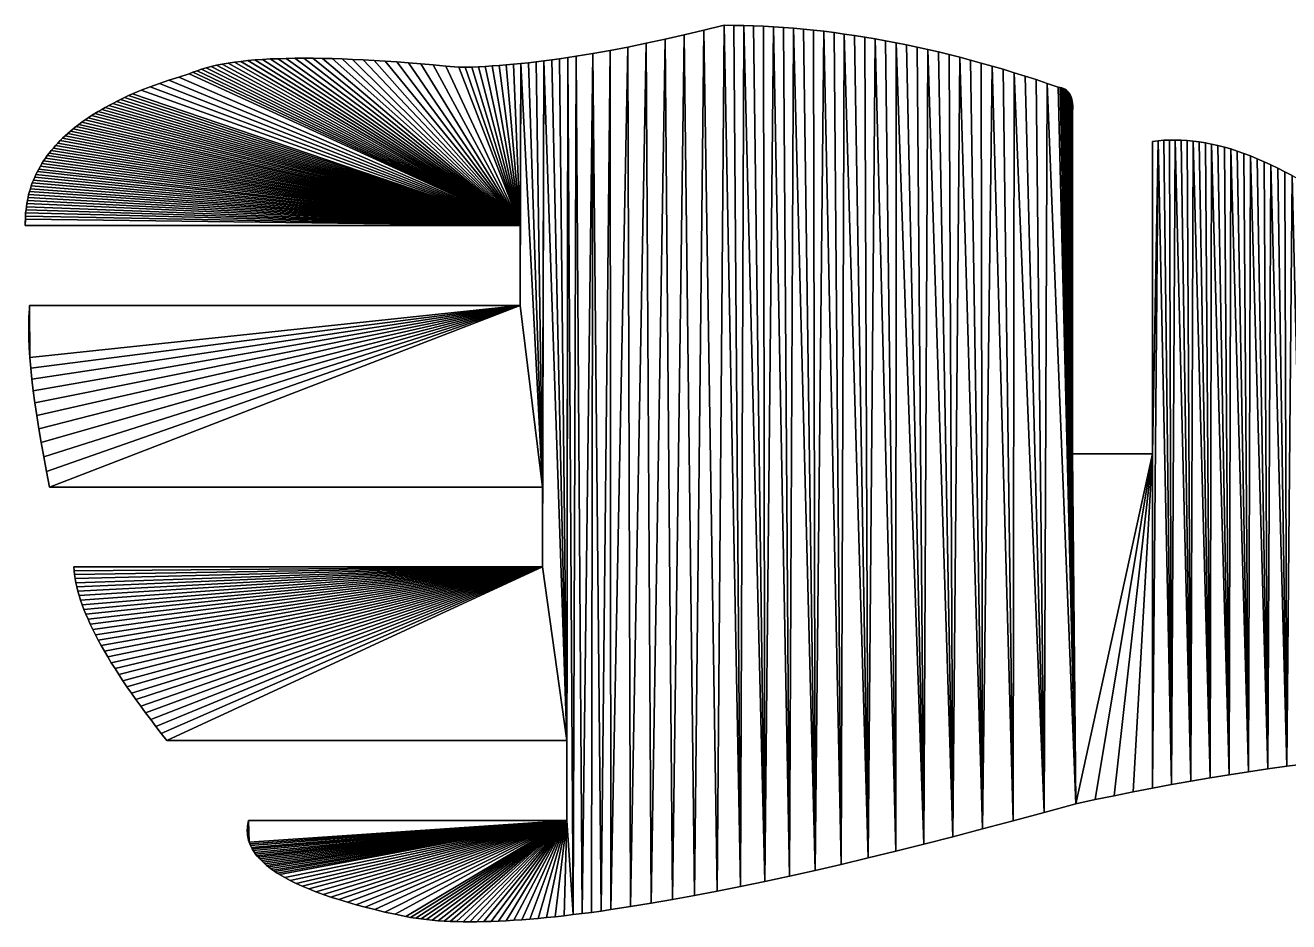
# Model space of a CAD drawing. Extents: x 10 to 917, y 10 to 841.
# Drawn here: x 12.4 to 112.6, y 421.5 to 492.6 of the extents above; entities that cross this region are included whole.
import ezdxf

# ---------------------------------------------------------------- set-up
doc = ezdxf.new("R2010")
doc.units = 0
doc.header["$MEASUREMENT"] = 0
doc.layers.get('0').update_dxf_attribs({"linetype": 'CONTINUOUS'})

msp = doc.modelspace()

# ---------------------------------------------------------------- linework, layer by layer
for p, q in [((66.19, 492.2), (64.63, 491.83)), ((67.8, 492.6), (66.19, 492.2)), ((68.57, 492.59), (67.8, 492.6)), ((69.35, 492.58), (68.57, 492.59)), ((70.13, 492.55), (69.35, 492.58)), ((70.92, 492.52), (70.13, 492.55)), ((71.7, 492.48), (70.92, 492.52)), ((72.5, 492.42), (71.7, 492.48)), ((73.29, 492.36), (72.5, 492.42)), ((74.09, 492.29), (73.29, 492.36)), ((74.89, 492.21), (74.09, 492.29)), ((75.7, 492.12), (74.89, 492.21)), ((76.51, 492.01), (75.7, 492.12)), ((61.61, 491.17), (60.16, 490.87)), ((63.1, 491.49), (61.61, 491.17)), ((64.63, 491.83), (63.1, 491.49)), ((77.32, 491.9), (76.51, 492.01)), ((78.14, 491.78), (77.32, 491.9)), ((78.96, 491.66), (78.14, 491.78)), ((79.78, 491.52), (78.96, 491.66)), ((80.6, 491.37), (79.78, 491.52)), ((81.43, 491.21), (80.6, 491.37)), ((82.27, 491.04), (81.43, 491.21)), ((56.04, 490.14), (55.39, 490.04)), ((57.38, 490.36), (56.04, 490.14)), ((58.75, 490.6), (57.38, 490.36)), ((60.16, 490.87), (58.75, 490.6)), ((83.1, 490.86), (82.27, 491.04)), ((83.94, 490.68), (83.1, 490.86)), ((84.79, 490.48), (83.94, 490.68)), ((85.63, 490.27), (84.79, 490.48)), ((86.48, 490.06), (85.63, 490.27)), ((26.33, 489.11), (25.98, 488.99)), ((26.71, 489.22), (26.33, 489.11)), ((27.11, 489.33), (26.71, 489.22)), ((27.53, 489.42), (27.11, 489.33)), ((27.98, 489.51), (27.53, 489.42)), ((28.45, 489.59), (27.98, 489.51)), ((28.95, 489.66), (28.45, 489.59)), ((29.46, 489.73), (28.95, 489.66)), ((30, 489.79), (29.46, 489.73)), ((30.57, 489.84), (30, 489.79)), ((31.16, 489.88), (30.57, 489.84)), ((31.77, 489.92), (31.16, 489.88)), ((32.4, 489.94), (31.77, 489.92)), ((33.06, 489.96), (32.4, 489.94)), ((33.74, 489.98), (33.06, 489.96)), ((34.44, 489.98), (33.74, 489.98)), ((35.17, 489.98), (34.44, 489.98)), ((35.92, 489.97), (35.17, 489.98)), ((36.69, 489.95), (35.92, 489.97)), ((37.49, 489.93), (36.69, 489.95)), ((38.31, 489.89), (37.49, 489.93)), ((39.15, 489.85), (38.31, 489.89)), ((40.02, 489.81), (39.15, 489.85)), ((40.91, 489.75), (40.02, 489.81)), ((41.82, 489.69), (40.91, 489.75)), ((42.76, 489.62), (41.82, 489.69)), ((43.72, 489.54), (42.76, 489.62)), ((44.71, 489.45), (43.72, 489.54)), ((45.71, 489.36), (44.71, 489.45)), ((46.74, 489.26), (45.71, 489.36)), ((47.25, 489.27), (46.74, 489.26)), ((47.77, 489.28), (47.25, 489.27)), ((48.3, 489.31), (47.77, 489.28)), ((48.84, 489.33), (48.3, 489.31)), ((49.38, 489.37), (48.84, 489.33)), ((49.94, 489.41), (49.38, 489.37)), ((50.51, 489.45), (49.94, 489.41)), ((51.08, 489.5), (50.51, 489.45)), ((51.67, 489.56), (51.08, 489.5)), ((52.27, 489.62), (51.67, 489.56)), ((52.87, 489.69), (52.27, 489.62)), ((53.49, 489.77), (52.87, 489.69)), ((54.11, 489.85), (53.49, 489.77)), ((54.74, 489.94), (54.11, 489.85)), ((55.39, 490.04), (54.74, 489.94)), ((87.34, 489.83), (86.48, 490.06)), ((88.19, 489.6), (87.34, 489.83)), ((89.06, 489.35), (88.19, 489.6)), ((89.92, 489.1), (89.06, 489.35)), ((23.74, 488.24), (22.99, 487.98)), ((24.53, 488.49), (23.74, 488.24)), ((25.34, 488.73), (24.53, 488.49)), ((25.64, 488.87), (25.34, 488.73)), ((25.98, 488.99), (25.64, 488.87)), ((90.79, 488.83), (89.92, 489.1)), ((91.66, 488.56), (90.79, 488.83)), ((92.53, 488.28), (91.66, 488.56)), ((93.41, 487.98), (92.53, 488.28)), ((20.87, 487.15), (20.54, 487.01)), ((21.55, 487.44), (20.87, 487.15)), ((22.26, 487.71), (21.55, 487.44)), ((22.99, 487.98), (22.26, 487.71)), ((94.29, 487.68), (93.41, 487.98)), ((94.44, 487.66), (94.29, 487.68)), ((94.58, 487.63), (94.44, 487.66)), ((94.71, 487.58), (94.58, 487.63)), ((94.83, 487.52), (94.71, 487.58)), ((94.94, 487.44), (94.83, 487.52)), ((95.04, 487.36), (94.94, 487.44)), ((95.13, 487.26), (95.04, 487.36)), ((95.2, 487.15), (95.13, 487.26)), ((95.27, 487.02), (95.2, 487.15)), ((18.99, 486.24), (18.7, 486.08)), ((19.29, 486.4), (18.99, 486.24)), ((19.59, 486.55), (19.29, 486.4)), ((19.9, 486.71), (19.59, 486.55)), ((20.22, 486.86), (19.9, 486.71)), ((20.54, 487.01), (20.22, 486.86)), ((95.33, 486.88), (95.27, 487.02)), ((95.37, 486.73), (95.33, 486.88)), ((95.4, 486.57), (95.37, 486.73)), ((95.43, 486.39), (95.4, 486.57)), ((95.44, 486.2), (95.43, 486.39)), ((95.44, 485.99), (95.44, 486.2)), ((17.34, 485.26), (17.09, 485.09)), ((17.6, 485.43), (17.34, 485.26)), ((17.87, 485.59), (17.6, 485.43)), ((18.14, 485.76), (17.87, 485.59)), ((18.42, 485.92), (18.14, 485.76)), ((18.7, 486.08), (18.42, 485.92)), ((95.43, 485.78), (95.44, 485.99)), ((95.43, 458.6), (95.43, 485.78)), ((15.93, 484.19), (15.72, 484.01)), ((16.15, 484.38), (15.93, 484.19)), ((16.38, 484.56), (16.15, 484.38)), ((16.61, 484.73), (16.38, 484.56)), ((16.85, 484.91), (16.61, 484.73)), ((17.09, 485.09), (16.85, 484.91)), ((14.93, 483.25), (14.75, 483.05)), ((15.12, 483.44), (14.93, 483.25)), ((15.31, 483.63), (15.12, 483.44)), ((15.51, 483.82), (15.31, 483.63)), ((15.72, 484.01), (15.51, 483.82)), ((102.21, 483.43), (101.77, 483.37)), ((101.77, 483.37), (101.77, 458.6)), ((102.66, 483.47), (102.21, 483.43)), ((103.12, 483.49), (102.66, 483.47)), ((103.58, 483.49), (103.12, 483.49)), ((104.05, 483.48), (103.58, 483.49)), ((104.52, 483.46), (104.05, 483.48)), ((105, 483.41), (104.52, 483.46)), ((105.48, 483.35), (105, 483.41)), ((105.97, 483.27), (105.48, 483.35)), ((106.46, 483.17), (105.97, 483.27)), ((106.96, 483.06), (106.46, 483.17)), ((14.1, 482.25), (13.95, 482.04)), ((14.25, 482.45), (14.1, 482.25)), ((14.41, 482.65), (14.25, 482.45)), ((14.58, 482.85), (14.41, 482.65)), ((14.75, 483.05), (14.58, 482.85)), ((107.47, 482.92), (106.96, 483.06)), ((107.98, 482.78), (107.47, 482.92)), ((108.5, 482.61), (107.98, 482.78)), ((109.02, 482.43), (108.5, 482.61)), ((109.55, 482.23), (109.02, 482.43)), ((110.08, 482.01), (109.55, 482.23)), ((13.42, 481.19), (13.31, 480.98)), ((13.55, 481.41), (13.42, 481.19)), ((13.67, 481.62), (13.55, 481.41)), ((13.81, 481.83), (13.67, 481.62)), ((13.95, 482.04), (13.81, 481.83)), ((110.62, 481.77), (110.08, 482.01)), ((111.17, 481.52), (110.62, 481.77)), ((111.72, 481.25), (111.17, 481.52)), ((112.27, 480.97), (111.72, 481.25)), ((12.91, 480.09), (12.83, 479.86)), ((13, 480.31), (12.91, 480.09)), ((13.1, 480.54), (13, 480.31)), ((13.2, 480.76), (13.1, 480.54)), ((13.31, 480.98), (13.2, 480.76)), ((112.84, 480.67), (112.27, 480.97)), ((12.62, 479.16), (12.57, 478.93)), ((12.69, 479.4), (12.62, 479.16)), ((12.76, 479.63), (12.69, 479.4)), ((12.83, 479.86), (12.76, 479.63)), ((12.44, 478.2), (12.41, 477.96)), ((12.47, 478.45), (12.44, 478.2)), ((12.52, 478.69), (12.47, 478.45)), ((12.57, 478.93), (12.52, 478.69)), ((12.36, 477.21), (12.35, 476.96)), ((12.37, 477.46), (12.36, 477.21)), ((12.38, 477.71), (12.37, 477.46)), ((12.41, 477.96), (12.38, 477.71)), ((12.35, 476.96), (12.35, 476.7)), ((12.35, 476.7), (51.61, 476.7)), ((51.61, 476.7), (51.61, 470.36)), ((12.68, 470.07), (12.66, 469.78)), ((12.7, 470.36), (12.68, 470.07)), ((51.61, 470.36), (12.7, 470.36)), ((12.64, 469.47), (12.63, 469.15)), ((12.63, 469.15), (12.63, 468.83)), ((12.66, 469.78), (12.64, 469.47)), ((12.63, 468.83), (12.63, 468.49)), ((12.63, 468.49), (12.63, 468.14)), ((12.63, 468.14), (12.64, 467.78)), ((12.64, 467.78), (12.67, 467.03)), ((12.67, 467.03), (12.72, 466.23)), ((12.72, 466.23), (12.79, 465.4)), ((12.79, 465.4), (12.88, 464.52)), ((12.88, 464.52), (12.99, 463.6)), ((12.99, 463.6), (13.12, 462.64)), ((13.12, 462.64), (13.26, 461.63)), ((13.26, 461.63), (13.43, 460.58)), ((13.43, 460.58), (13.61, 459.49)), ((13.61, 459.49), (13.82, 458.36)), ((13.82, 458.36), (14.04, 457.18)), ((101.77, 458.6), (95.43, 458.6)), ((14.04, 457.18), (14.28, 455.96)), ((14.28, 455.96), (53.37, 455.96)), ((53.37, 455.96), (53.37, 449.62)), ((16.21, 449.62), (16.23, 449.32)), ((53.37, 449.62), (16.21, 449.62)), ((16.23, 449.32), (16.26, 449.01)), ((16.26, 449.01), (16.31, 448.7)), ((16.31, 448.7), (16.37, 448.37)), ((16.37, 448.37), (16.44, 448.04)), ((16.44, 448.04), (16.53, 447.7)), ((16.53, 447.7), (16.63, 447.35)), ((16.63, 447.35), (16.74, 446.99)), ((16.74, 446.99), (16.87, 446.62)), ((16.87, 446.62), (17.01, 446.24)), ((17.01, 446.24), (17.16, 445.86)), ((17.16, 445.86), (17.33, 445.47)), ((17.33, 445.47), (17.51, 445.07)), ((17.51, 445.07), (17.71, 444.66)), ((17.71, 444.66), (17.92, 444.24)), ((17.92, 444.24), (18.14, 443.81)), ((18.14, 443.81), (18.38, 443.38)), ((18.38, 443.38), (18.63, 442.94)), ((18.63, 442.94), (18.9, 442.48)), ((18.9, 442.48), (19.17, 442.02)), ((19.17, 442.02), (19.47, 441.56)), ((19.47, 441.56), (19.77, 441.08)), ((19.77, 441.08), (20.09, 440.59)), ((20.09, 440.59), (20.42, 440.1)), ((20.42, 440.1), (20.77, 439.6)), ((20.77, 439.6), (21.13, 439.09)), ((21.13, 439.09), (21.51, 438.57)), ((21.51, 438.57), (21.89, 438.04)), ((21.89, 438.04), (22.3, 437.51)), ((22.3, 437.51), (22.71, 436.96)), ((22.71, 436.96), (23.14, 436.41)), ((23.14, 436.41), (23.58, 435.85)), ((23.58, 435.85), (55.31, 435.85)), ((55.31, 435.85), (55.31, 429.51)), ((112.44, 433.8), (113.97, 434)), ((106.34, 432.88), (107.86, 433.13)), ((107.86, 433.13), (109.39, 433.36)), ((109.39, 433.36), (110.91, 433.59)), ((110.91, 433.59), (112.44, 433.8)), ((100.25, 431.78), (101.77, 432.07)), ((101.77, 432.07), (103.29, 432.35)), ((103.29, 432.35), (104.82, 432.62)), ((104.82, 432.62), (106.34, 432.88)), ((95.69, 430.83), (97.21, 431.16)), ((97.21, 431.16), (98.73, 431.47)), ((98.73, 431.47), (100.25, 431.78)), ((90.71, 429.47), (93.17, 430.13)), ((93.17, 430.13), (95.69, 430.83)), ((29.98, 429.06), (29.97, 428.92)), ((30.01, 429.21), (29.98, 429.06)), ((30.04, 429.36), (30.01, 429.21)), ((30.07, 429.51), (30.04, 429.36)), ((55.31, 429.51), (30.07, 429.51)), ((88.29, 428.83), (90.71, 429.47)), ((29.97, 428.92), (29.96, 428.77)), ((29.96, 428.77), (29.96, 428.63)), ((29.96, 428.63), (29.97, 428.49)), ((29.97, 428.49), (29.98, 428.34)), ((29.98, 428.34), (30, 428.2)), ((30, 428.2), (30.03, 428.06)), ((30.03, 428.06), (30.07, 427.92)), ((83.64, 427.63), (85.94, 428.21)), ((85.94, 428.21), (88.29, 428.83)), ((30.07, 427.92), (30.11, 427.78)), ((30.11, 427.78), (30.16, 427.65)), ((30.16, 427.65), (30.22, 427.51)), ((30.22, 427.51), (30.29, 427.37)), ((30.29, 427.37), (30.36, 427.24)), ((30.36, 427.24), (30.44, 427.11)), ((30.44, 427.11), (30.53, 426.97)), ((30.53, 426.97), (30.62, 426.84)), ((79.21, 426.53), (81.4, 427.06)), ((81.4, 427.06), (83.64, 427.63)), ((30.62, 426.84), (30.73, 426.71)), ((30.73, 426.71), (30.84, 426.58)), ((30.84, 426.58), (30.95, 426.45)), ((30.95, 426.45), (31.08, 426.32)), ((31.08, 426.32), (31.21, 426.2)), ((31.21, 426.2), (31.35, 426.07)), ((31.35, 426.07), (31.5, 425.94)), ((75, 425.54), (77.07, 426.02)), ((77.07, 426.02), (79.21, 426.53)), ((31.5, 425.94), (31.65, 425.82)), ((31.65, 425.82), (31.81, 425.7)), ((31.81, 425.7), (31.98, 425.57)), ((31.98, 425.57), (32.16, 425.45)), ((32.16, 425.45), (32.34, 425.33)), ((32.34, 425.33), (32.53, 425.21)), ((32.53, 425.21), (32.93, 424.98)), ((32.93, 424.98), (33.37, 424.74)), ((71.01, 424.66), (72.97, 425.09)), ((72.97, 425.09), (75, 425.54)), ((33.37, 424.74), (33.83, 424.51)), ((33.83, 424.51), (34.32, 424.29)), ((34.32, 424.29), (34.85, 424.07)), ((34.85, 424.07), (35.4, 423.85)), ((67.24, 423.89), (69.1, 424.26)), ((69.1, 424.26), (71.01, 424.66)), ((35.4, 423.85), (35.98, 423.64)), ((35.98, 423.64), (36.59, 423.43)), ((36.59, 423.43), (37.23, 423.22)), ((37.23, 423.22), (37.9, 423.02)), ((37.9, 423.02), (38.6, 422.82)), ((62.01, 422.93), (63.7, 423.22)), ((63.7, 423.22), (65.44, 423.54)), ((65.44, 423.54), (67.24, 423.89)), ((38.6, 422.82), (39.32, 422.62)), ((39.32, 422.62), (40.08, 422.43)), ((40.08, 422.43), (40.87, 422.24)), ((40.87, 422.24), (41.69, 422.06)), ((41.69, 422.06), (42.53, 421.88)), ((55.09, 421.94), (55.81, 422.03)), ((55.81, 422.03), (56.53, 422.12)), ((56.53, 422.12), (57.27, 422.21)), ((57.27, 422.21), (58.03, 422.32)), ((58.03, 422.32), (58.8, 422.43)), ((58.8, 422.43), (60.37, 422.67)), ((60.37, 422.67), (62.01, 422.93)), ((42.53, 421.88), (42.92, 421.81)), ((42.92, 421.81), (43.33, 421.74)), ((43.33, 421.74), (43.75, 421.69)), ((43.75, 421.69), (44.19, 421.64)), ((44.19, 421.64), (44.64, 421.59)), ((44.64, 421.59), (45.1, 421.55)), ((45.1, 421.55), (45.58, 421.52)), ((45.58, 421.52), (46.07, 421.5)), ((46.07, 421.5), (46.57, 421.48)), ((46.57, 421.48), (47.09, 421.47)), ((47.09, 421.47), (47.62, 421.47)), ((47.62, 421.47), (48.17, 421.47)), ((48.17, 421.47), (48.73, 421.48)), ((48.73, 421.48), (49.3, 421.5)), ((49.3, 421.5), (49.89, 421.52)), ((49.89, 421.52), (50.49, 421.55)), ((50.49, 421.55), (51.11, 421.59)), ((51.11, 421.59), (51.74, 421.63)), ((51.74, 421.63), (52.38, 421.68)), ((52.38, 421.68), (53.04, 421.73)), ((53.04, 421.73), (53.71, 421.8)), ((53.71, 421.8), (54.39, 421.87)), ((54.39, 421.87), (55.09, 421.94))]:
    msp.add_line(p, q)

# ---------------------------------------------------------------- meshes
mesh = msp.add_polyface()
corners = [(62.01, 422.93), (61.61, 491.17), (63.1, 491.49), (63.7, 423.22), (64.63, 491.83), (65.44, 423.54), (66.19, 492.2), (67.24, 423.89), (67.8, 492.6), (69.1, 424.26), (69.35, 492.58), (71.01, 424.66), (71.7, 492.48), (72.97, 425.09), (73.29, 492.36), (75, 425.54), (75.7, 492.12), (77.07, 426.02), (77.32, 491.9), (79.21, 426.53), (79.78, 491.52), (81.4, 427.06), (81.43, 491.21), (83.64, 427.63), (83.94, 490.68), (85.94, 428.21), (86.48, 490.06), (88.29, 428.83), (89.06, 489.35), (90.71, 429.47), (90.79, 488.83), (93.17, 430.13), (92.53, 488.28), (93.41, 487.98), (95.69, 430.83), (94.29, 487.68), (94.44, 487.66), (94.58, 487.63), (94.71, 487.58), (94.83, 487.52), (94.94, 487.44), (95.04, 487.36), (95.13, 487.26), (95.43, 458.6), (101.77, 458.6), (97.21, 431.16), (98.73, 431.47), (100.25, 431.78), (101.77, 432.07), (102.21, 483.43), (103.29, 432.35), (102.66, 483.47), (103.12, 483.49), (103.58, 483.49), (104.82, 432.62), (104.05, 483.48), (104.52, 483.46)]
mesh.append_faces([[corners[k] for k in face] for face in [(0, 2, 3), (3, 4, 5), (5, 6, 7), (7, 8, 9), (9, 10, 11), (11, 12, 13), (13, 14, 15), (15, 16, 17), (17, 18, 19), (19, 20, 21), (21, 22, 23), (23, 24, 25), (25, 26, 27), (27, 28, 29), (29, 30, 31), (31, 33, 34), (34, 44, 45), (45, 44, 46), (46, 44, 47), (47, 44, 48), (48, 49, 50), (50, 53, 54)]], dxfattribs={"vtx0": -1, "vtx1": -1})
mesh.append_faces([[corners[k] for k in face] for face in [(34, 42, 43), (44, 49, 48)]], dxfattribs={"vtx0": -1, "vtx1": -1, "vtx2": -1})
mesh.append_faces([[corners[k] for k in face] for face in [(0, 1, 2), (3, 2, 4), (31, 32, 33), (34, 33, 35), (34, 35, 36), (34, 36, 37), (34, 37, 38), (34, 38, 39), (34, 39, 40), (34, 40, 41), (34, 41, 42), (34, 43, 44), (50, 49, 51), (50, 51, 52), (50, 52, 53), (54, 53, 55), (54, 55, 56)]], dxfattribs={"vtx0": -1, "vtx2": -1})
mesh = msp.add_polyface()
corners = [(95.44, 486.2), (95.43, 485.78), (95.43, 486.39), (95.44, 485.99), (65.44, 423.54), (64.63, 491.83), (66.19, 492.2), (67.24, 423.89), (67.8, 492.6), (69.1, 424.26), (68.57, 492.59), (69.35, 492.58), (71.01, 424.66), (70.13, 492.55), (70.92, 492.52), (71.7, 492.48), (72.97, 425.09), (72.5, 492.42), (73.29, 492.36), (75, 425.54), (74.09, 492.29), (74.89, 492.21), (75.7, 492.12), (77.07, 426.02), (76.51, 492.01), (77.32, 491.9), (79.21, 426.53), (78.14, 491.78), (78.96, 491.66), (79.78, 491.52), (81.4, 427.06), (80.6, 491.37), (81.43, 491.21), (83.64, 427.63), (82.27, 491.04), (83.1, 490.86), (83.94, 490.68), (85.94, 428.21), (84.79, 490.48), (85.63, 490.27), (86.48, 490.06), (88.29, 428.83), (87.34, 489.83), (88.19, 489.6), (89.06, 489.35), (90.71, 429.47), (89.92, 489.1), (90.79, 488.83), (93.17, 430.13), (91.66, 488.56), (92.53, 488.28), (95.43, 458.6), (95.13, 487.26), (95.2, 487.15), (95.27, 487.02), (95.33, 486.88), (95.37, 486.73), (95.4, 486.57), (102.21, 483.43), (101.77, 458.6), (101.77, 483.37)]
mesh.append_faces([[corners[k] for k in face] for face in [(1, 0, 3), (58, 59, 60)]], dxfattribs={"vtx0": -1})
mesh.append_faces([[corners[k] for k in face] for face in [(0, 1, 2), (51, 2, 1)]], dxfattribs={"vtx0": -1, "vtx1": -1})
mesh.append_faces([[corners[k] for k in face] for face in [(4, 5, 6), (7, 6, 8), (9, 8, 10), (9, 10, 11), (12, 11, 13), (12, 13, 14), (12, 14, 15), (16, 15, 17), (16, 17, 18), (19, 18, 20), (19, 20, 21), (19, 21, 22), (23, 22, 24), (23, 24, 25), (26, 25, 27), (26, 27, 28), (26, 28, 29), (30, 29, 31), (30, 31, 32), (33, 32, 34), (33, 34, 35), (33, 35, 36), (37, 36, 38), (37, 38, 39), (37, 39, 40), (41, 40, 42), (41, 42, 43), (41, 43, 44), (45, 44, 46), (45, 46, 47), (48, 47, 49), (48, 49, 50), (51, 52, 53), (51, 53, 54), (51, 54, 55), (51, 55, 56), (51, 56, 57), (51, 57, 2)]], dxfattribs={"vtx0": -1, "vtx2": -1})
mesh = msp.add_polyface()
corners = [(51.61, 476.7), (35.17, 489.98), (35.92, 489.97), (36.69, 489.95), (37.49, 489.93), (38.31, 489.89), (39.15, 489.85), (40.02, 489.81), (40.91, 489.75), (41.82, 489.69), (42.76, 489.62), (43.72, 489.54), (44.71, 489.45), (45.71, 489.36), (46.74, 489.26), (47.25, 489.27), (47.77, 489.28), (48.3, 489.31), (48.84, 489.33), (49.38, 489.37), (49.94, 489.41), (50.51, 489.45), (51.08, 489.5), (51.67, 489.56), (51.61, 470.36), (53.37, 455.96), (52.27, 489.62), (52.87, 489.69), (53.49, 489.77), (53.37, 449.62), (55.31, 435.85), (54.11, 489.85), (54.74, 489.94), (55.39, 490.04), (55.31, 429.51), (55.81, 422.03), (56.04, 490.14), (56.53, 422.12), (57.38, 490.36), (58.03, 422.32), (58.75, 490.6), (58.8, 422.43), (60.16, 490.87), (60.37, 422.67), (61.61, 491.17), (62.01, 422.93)]
mesh.append_faces([[corners[k] for k in face] for face in [(0, 23, 24), (25, 28, 29), (30, 33, 34), (39, 40, 41), (41, 42, 43), (43, 44, 45)]], dxfattribs={"vtx0": -1, "vtx1": -1})
mesh.append_faces([[corners[k] for k in face] for face in [(25, 24, 23), (30, 29, 28), (35, 34, 33)]], dxfattribs={"vtx0": -1, "vtx1": -1, "vtx2": -1})
mesh.append_faces([[corners[k] for k in face] for face in [(0, 1, 2), (0, 2, 3), (0, 3, 4), (0, 4, 5), (0, 5, 6), (0, 6, 7), (0, 7, 8), (0, 8, 9), (0, 9, 10), (0, 10, 11), (0, 11, 12), (0, 12, 13), (0, 13, 14), (0, 14, 15), (0, 15, 16), (0, 16, 17), (0, 17, 18), (0, 18, 19), (0, 19, 20), (0, 20, 21), (0, 21, 22), (0, 22, 23), (25, 23, 26), (25, 26, 27), (25, 27, 28), (30, 28, 31), (30, 31, 32), (30, 32, 33), (35, 33, 36), (37, 36, 38), (39, 38, 40), (41, 40, 42), (43, 42, 44)]], dxfattribs={"vtx0": -1, "vtx2": -1})
mesh = msp.add_polyface()
corners = [(23.58, 435.85), (53.37, 449.62), (55.31, 435.85), (33.83, 424.51), (55.31, 429.51), (34.32, 424.29), (34.85, 424.07), (35.4, 423.85), (35.98, 423.64), (36.59, 423.43), (37.23, 423.22), (37.9, 423.02), (38.6, 422.82), (39.32, 422.62), (40.08, 422.43), (40.87, 422.24), (41.69, 422.06), (42.53, 421.88), (42.92, 421.81), (43.33, 421.74), (43.75, 421.69), (44.19, 421.64), (44.64, 421.59), (45.1, 421.55), (45.58, 421.52), (46.07, 421.5), (46.57, 421.48), (47.09, 421.47), (47.62, 421.47), (48.17, 421.47), (48.73, 421.48), (49.3, 421.5), (49.89, 421.52), (50.49, 421.55), (51.11, 421.59), (51.74, 421.63), (52.38, 421.68), (53.04, 421.73), (53.71, 421.8), (54.39, 421.87), (55.09, 421.94), (55.81, 422.03), (56.04, 490.14), (56.53, 422.12), (57.38, 490.36), (57.27, 422.21), (58.03, 422.32)]
mesh.append_faces([[corners[k] for k in face] for face in [(0, 1, 2), (3, 4, 5), (5, 4, 6), (6, 4, 7), (7, 4, 8), (8, 4, 9), (9, 4, 10), (10, 4, 11), (11, 4, 12), (12, 4, 13), (13, 4, 14), (14, 4, 15), (15, 4, 16), (16, 4, 17), (17, 4, 18), (18, 4, 19), (19, 4, 20), (20, 4, 21), (21, 4, 22), (22, 4, 23), (23, 4, 24), (24, 4, 25), (25, 4, 26), (26, 4, 27), (27, 4, 28), (28, 4, 29), (29, 4, 30), (30, 4, 31), (31, 4, 32), (32, 4, 33), (33, 4, 34), (34, 4, 35), (35, 4, 36), (36, 4, 37), (37, 4, 38), (38, 4, 39), (39, 4, 40), (40, 4, 41), (41, 42, 43), (43, 44, 45), (45, 44, 46)]], dxfattribs={"vtx0": -1, "vtx1": -1})
mesh = msp.add_polyface()
corners = [(51.61, 476.7), (16.15, 484.38), (16.38, 484.56), (16.61, 484.73), (16.85, 484.91), (17.09, 485.09), (17.34, 485.26), (17.6, 485.43), (17.87, 485.59), (18.14, 485.76), (18.42, 485.92), (18.7, 486.08), (18.99, 486.24), (19.29, 486.4), (19.59, 486.55), (19.9, 486.71), (20.22, 486.86), (20.54, 487.01), (20.87, 487.15), (21.55, 487.44), (22.26, 487.71), (22.99, 487.98), (23.74, 488.24), (24.53, 488.49), (25.34, 488.73), (25.64, 488.87), (25.98, 488.99), (26.33, 489.11), (26.71, 489.22), (27.11, 489.33), (27.53, 489.42), (27.98, 489.51), (28.45, 489.59), (28.95, 489.66), (29.46, 489.73), (30, 489.79), (30.57, 489.84), (31.16, 489.88), (31.77, 489.92), (32.4, 489.94), (33.06, 489.96), (33.74, 489.98), (34.44, 489.98), (35.17, 489.98)]
mesh.append_faces([[corners[k] for k in face] for face in [(0, 1, 2), (0, 2, 3), (0, 3, 4), (0, 4, 5), (0, 5, 6), (0, 6, 7), (0, 7, 8), (0, 8, 9), (0, 9, 10), (0, 10, 11), (0, 11, 12), (0, 12, 13), (0, 13, 14), (0, 14, 15), (0, 15, 16), (0, 16, 17), (0, 17, 18), (0, 18, 19), (0, 19, 20), (0, 20, 21), (0, 21, 22), (0, 22, 23), (0, 23, 24), (0, 24, 25), (0, 25, 26), (0, 26, 27), (0, 27, 28), (0, 28, 29), (0, 29, 30), (0, 30, 31), (0, 31, 32), (0, 32, 33), (0, 33, 34), (0, 34, 35), (0, 35, 36), (0, 36, 37), (0, 37, 38), (0, 38, 39), (0, 39, 40), (0, 40, 41), (0, 41, 42), (0, 42, 43)]], dxfattribs={"vtx0": -1, "vtx2": -1})
mesh = msp.add_polyface()
corners = [(12.36, 477.21), (12.35, 476.7), (12.35, 476.96), (51.61, 476.7), (12.37, 477.46), (12.38, 477.71), (12.41, 477.96), (12.44, 478.2), (12.47, 478.45), (12.52, 478.69), (12.57, 478.93), (12.62, 479.16), (12.69, 479.4), (12.76, 479.63), (12.83, 479.86), (12.91, 480.09), (13, 480.31), (13.1, 480.54), (13.2, 480.76), (13.31, 480.98), (13.42, 481.19), (13.55, 481.41), (13.67, 481.62), (13.81, 481.83), (13.95, 482.04), (14.1, 482.25), (14.25, 482.45), (14.41, 482.65), (14.58, 482.85), (14.75, 483.05), (14.93, 483.25), (15.12, 483.44), (15.31, 483.63), (15.51, 483.82), (15.72, 484.01), (15.93, 484.19), (16.15, 484.38), (12.63, 468.14), (12.63, 468.83), (12.63, 469.15), (12.64, 467.78), (12.64, 469.47), (12.67, 467.03), (12.66, 469.78), (12.68, 470.07), (12.72, 466.23), (12.7, 470.36), (51.61, 470.36)]
mesh.append_faces([[corners[k] for k in face] for face in [(0, 1, 2)]], dxfattribs={"vtx0": -1})
mesh.append_faces([[corners[k] for k in face] for face in [(1, 0, 3)]], dxfattribs={"vtx0": -1, "vtx1": -1})
mesh.append_faces([[corners[k] for k in face] for face in [(3, 0, 4), (3, 4, 5), (3, 5, 6), (3, 6, 7), (3, 7, 8), (3, 8, 9), (3, 9, 10), (3, 10, 11), (3, 11, 12), (3, 12, 13), (3, 13, 14), (3, 14, 15), (3, 15, 16), (3, 16, 17), (3, 17, 18), (3, 18, 19), (3, 19, 20), (3, 20, 21), (3, 21, 22), (3, 22, 23), (3, 23, 24), (3, 24, 25), (3, 25, 26), (3, 26, 27), (3, 27, 28), (3, 28, 29), (3, 29, 30), (3, 30, 31), (3, 31, 32), (3, 32, 33), (3, 33, 34), (3, 34, 35), (3, 35, 36), (37, 38, 39), (40, 39, 41), (42, 41, 43), (42, 43, 44), (45, 44, 46), (45, 46, 47)]], dxfattribs={"vtx0": -1, "vtx2": -1})
mesh = msp.add_polyface()
corners = [(104.82, 432.62), (104.52, 483.46), (105, 483.41), (106.34, 432.88), (105.48, 483.35), (105.97, 483.27), (106.46, 483.17), (107.86, 433.13), (106.96, 483.06), (107.47, 482.92), (107.98, 482.78), (109.39, 433.36), (108.5, 482.61), (109.02, 482.43), (109.55, 482.23), (110.91, 433.59), (110.08, 482.01), (110.62, 481.77), (111.17, 481.52), (112.44, 433.8), (111.72, 481.25), (112.27, 480.97), (112.84, 480.67), (113.97, 434), (113.4, 480.35), (113.98, 480.01), (115.49, 434.19), (114.56, 479.65), (115.14, 479.28), (115.73, 478.89), (117.02, 434.37), (116.33, 478.49), (116.93, 478.06), (117.53, 477.62), (118.55, 434.53), (118.15, 477.17), (118.76, 476.69), (118.76, 455.44), (120.08, 434.69), (125.1, 455.44), (121.61, 434.83), (123.14, 434.96), (124.68, 435.08)]
mesh.append_faces([[corners[k] for k in face] for face in [(0, 2, 3), (3, 6, 7), (7, 10, 11), (11, 14, 15), (15, 18, 19), (19, 22, 23), (23, 25, 26), (26, 29, 30), (30, 33, 34), (38, 39, 40), (40, 39, 41), (41, 39, 42)]], dxfattribs={"vtx0": -1, "vtx1": -1})
mesh.append_faces([[corners[k] for k in face] for face in [(0, 1, 2), (3, 2, 4), (3, 4, 5), (3, 5, 6), (7, 6, 8), (7, 8, 9), (7, 9, 10), (11, 10, 12), (11, 12, 13), (11, 13, 14), (15, 14, 16), (15, 16, 17), (15, 17, 18), (19, 18, 20), (19, 20, 21), (19, 21, 22), (23, 22, 24), (23, 24, 25), (26, 25, 27), (26, 27, 28), (26, 28, 29), (30, 29, 31), (30, 31, 32), (30, 32, 33), (34, 33, 35), (34, 35, 36), (34, 36, 37), (37, 38, 34), (38, 37, 39)]], dxfattribs={"vtx0": -1, "vtx2": -1})
mesh = msp.add_polyface()
corners = [(12.63, 468.83), (12.63, 468.14), (12.63, 468.49), (12.63, 469.15), (12.64, 467.78), (12.64, 469.47), (12.67, 467.03), (12.68, 470.07), (12.72, 466.23), (51.61, 470.36), (12.79, 465.4), (12.88, 464.52), (12.99, 463.6), (13.12, 462.64), (13.26, 461.63), (13.43, 460.58), (13.61, 459.49), (13.82, 458.36), (14.04, 457.18), (14.28, 455.96), (53.37, 455.96), (53.37, 449.62), (16.23, 449.32), (16.21, 449.62), (16.26, 449.01), (16.31, 448.7), (16.37, 448.37), (16.44, 448.04), (16.53, 447.7), (16.63, 447.35), (16.74, 446.99), (16.87, 446.62), (17.01, 446.24), (17.16, 445.86), (17.33, 445.47), (17.51, 445.07), (17.71, 444.66), (17.92, 444.24), (18.14, 443.81), (18.38, 443.38), (18.63, 442.94), (18.9, 442.48), (19.17, 442.02), (19.47, 441.56), (19.77, 441.08), (20.09, 440.59), (20.42, 440.1), (20.77, 439.6), (21.13, 439.09)]
mesh.append_faces([[corners[k] for k in face] for face in [(0, 1, 2), (21, 22, 23)]], dxfattribs={"vtx0": -1})
mesh.append_faces([[corners[k] for k in face] for face in [(1, 3, 4), (4, 5, 6), (6, 7, 8), (8, 9, 10), (10, 9, 11), (11, 9, 12), (12, 9, 13), (13, 9, 14), (14, 9, 15), (15, 9, 16), (16, 9, 17), (17, 9, 18), (18, 9, 19), (19, 9, 20), (22, 21, 24), (24, 21, 25), (25, 21, 26), (26, 21, 27), (27, 21, 28), (28, 21, 29), (29, 21, 30), (30, 21, 31), (31, 21, 32), (32, 21, 33), (33, 21, 34), (34, 21, 35), (35, 21, 36), (36, 21, 37), (37, 21, 38), (38, 21, 39), (39, 21, 40), (40, 21, 41), (41, 21, 42), (42, 21, 43), (43, 21, 44), (44, 21, 45), (45, 21, 46), (46, 21, 47), (47, 21, 48)]], dxfattribs={"vtx0": -1, "vtx1": -1})
mesh = msp.add_polyface()
corners = [(21.13, 439.09), (53.37, 449.62), (21.51, 438.57), (21.89, 438.04), (22.3, 437.51), (22.71, 436.96), (23.14, 436.41), (23.58, 435.85), (29.96, 428.77), (29.97, 428.49), (29.96, 428.63), (29.97, 428.92), (29.98, 428.34), (29.98, 429.06), (30, 428.2), (30.01, 429.21), (30.03, 428.06), (30.04, 429.36), (30.07, 427.92), (30.07, 429.51), (30.11, 427.78), (55.31, 429.51), (30.16, 427.65), (30.22, 427.51), (30.29, 427.37), (30.36, 427.24), (30.44, 427.11), (30.53, 426.97), (30.62, 426.84), (30.73, 426.71), (30.84, 426.58), (30.95, 426.45), (31.08, 426.32), (31.21, 426.2), (31.35, 426.07), (31.5, 425.94), (31.65, 425.82), (31.81, 425.7), (31.98, 425.57), (32.16, 425.45), (32.34, 425.33), (32.53, 425.21), (32.93, 424.98), (33.37, 424.74), (33.83, 424.51)]
mesh.append_faces([[corners[k] for k in face] for face in [(8, 9, 10)]], dxfattribs={"vtx0": -1})
mesh.append_faces([[corners[k] for k in face] for face in [(0, 1, 2), (2, 1, 3), (3, 1, 4), (4, 1, 5), (5, 1, 6), (6, 1, 7), (9, 11, 12), (12, 13, 14), (14, 15, 16), (16, 17, 18), (18, 19, 20), (20, 21, 22), (22, 21, 23), (23, 21, 24), (24, 21, 25), (25, 21, 26), (26, 21, 27), (27, 21, 28), (28, 21, 29), (29, 21, 30), (30, 21, 31), (31, 21, 32), (32, 21, 33), (33, 21, 34), (34, 21, 35), (35, 21, 36), (36, 21, 37), (37, 21, 38), (38, 21, 39), (39, 21, 40), (40, 21, 41), (41, 21, 42), (42, 21, 43), (43, 21, 44)]], dxfattribs={"vtx0": -1, "vtx1": -1})
mesh.append_faces([[corners[k] for k in face] for face in [(9, 8, 11), (12, 11, 13), (14, 13, 15), (16, 15, 17), (18, 17, 19), (20, 19, 21)]], dxfattribs={"vtx0": -1, "vtx2": -1})

doc.saveas('drawing.dxf')
